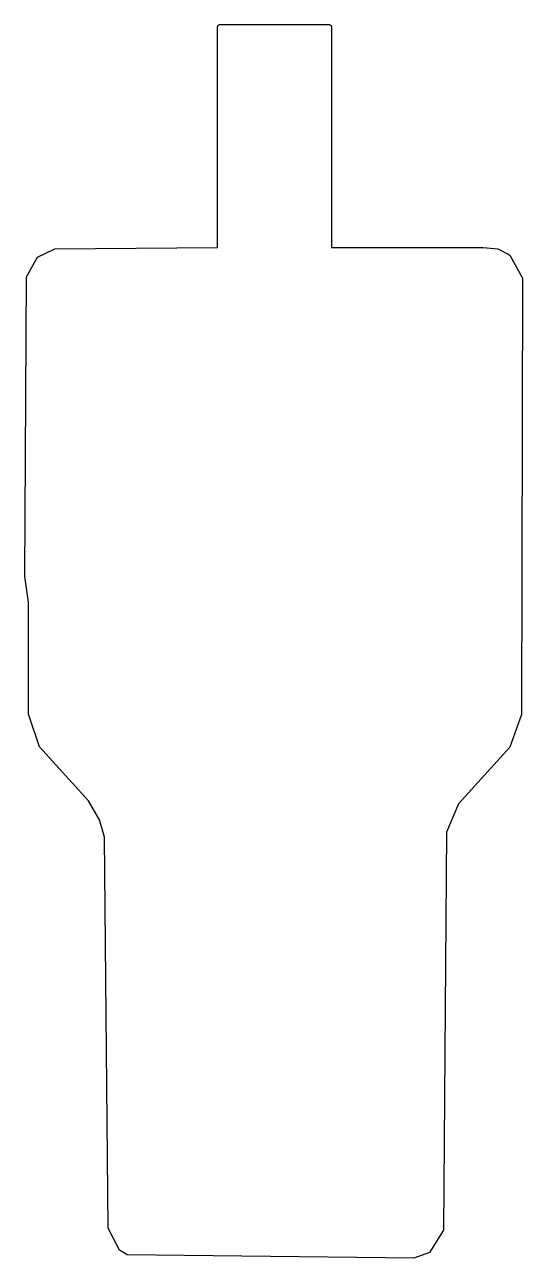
# Model space of a CAD drawing. Header units: millimetres. Extents: x 0 to 98, y 0 to 242.
import ezdxf

# ---------------------------------------------------------------- set-up
doc = ezdxf.new("R2010")
doc.units = ezdxf.units.MM

msp = doc.modelspace()

# ---------------------------------------------------------------- linework, layer by layer
msp.add_lwpolyline([(95.02, 196.97), (95.19, 196.81), (97.66, 192.3), (97.52, 106.69), (95.18, 100.27), (85.16, 89.19), (82.8, 83.63), (82.21, 5.52), (79.47, 1.12), (76.38, 0), (20.1, 0.71), (18.64, 1.63), (16.4, 5.93), (15.64, 82.64), (14.67, 86.07), (12.55, 89.79), (2.9, 100.35), (0.72, 106.76), (0.72, 128.78), (0, 133.76), (0.35, 192.57), (2.55, 196.44), (5.9, 198.09), (37.83, 198.37), (37.83, 241.67), (37.94, 241.95), (38.23, 242.07), (59.82, 242.07), (60.04, 242), (60.19, 241.82), (60.22, 198.37), (89.97, 198.37), (92.88, 198.07)], close=True)

doc.saveas('drawing.dxf')
